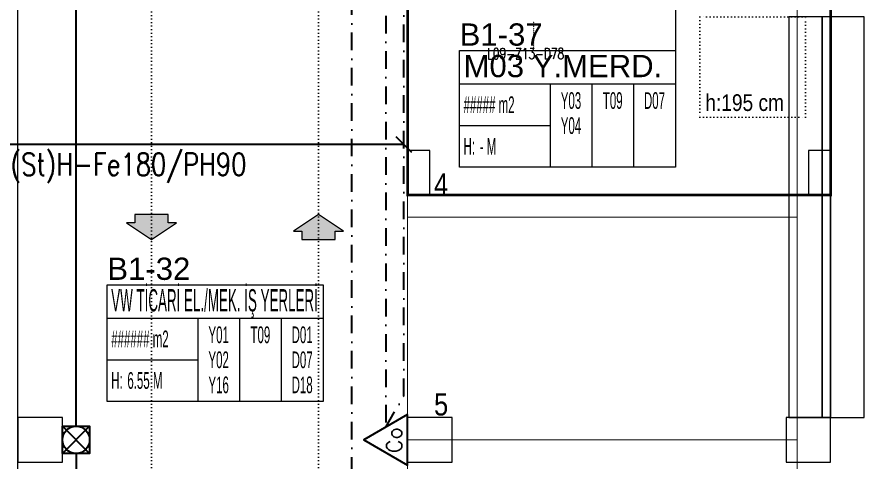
# Model space of a CAD drawing. Header units: metres. Extents: x -19121 to 152404, y -12107 to 29421.
# Drawn here: x 61358 to 62880, y 1600 to 2400 of the extents above; entities that cross this region are included whole.
import ezdxf
from ezdxf.enums import TextEntityAlignment as Align

# ---------------------------------------------------------------- set-up
doc = ezdxf.new("R2010")
doc.units = ezdxf.units.M
doc.header["$LTSCALE"] = 50
doc.header["$MEASUREMENT"] = 0
for name, pattern in [('DASHDOT', [25.4, 12.7, -6.35, 0, -6.35]), ('DOT2', [0.125, 0, -0.125]), ('HIDDEN', [0.375, 0.25, -0.125])]:
    doc.linetypes.add(name, pattern=pattern)
doc.layers.get('0').update_dxf_attribs({"color": 9, "lineweight": 9})
for name, color, linetype, lineweight in [('00', 9, 'Continuous', 9), ('01', 9, 'Continuous', 9), ('05', 9, 'Continuous', 9), ('06D', 9, 'Continuous', 9), ('20', 9, 'DOT2', 9), ('21', 9, 'Continuous', 9), ('21_mahal200', 9, 'Continuous', 9), ('E-DEDEKTÖR NUMARALARI', 20, 'Continuous', 30), ('E-DUVAR TİPİ FLAŞÖR', 7, 'Continuous', 30), ('E-KABLO', 7, 'Continuous', 30), ('E-KARBONMONOKSİT DEDEKTÖRÜ', 7, 'Continuous', 30), ('E-YAZI', 7, 'Continuous', 30)]:
    doc.layers.add(name, color=color, linetype=linetype, lineweight=lineweight)
doc.styles.add('Arial', font='arial.ttf', dxfattribs={"height": 2.5})
doc.styles.add('E-YAZI', font='txttw.shx', dxfattribs={"height": 200})
doc.styles.add('MuuM_TEXT-STANDART', font='ARIALN.TTF')
doc.dimstyles.new('MuuM_DIM200', dxfattribs={"dimscale": 20, "dimtxt": 2, "dimasz": 1, "dimexe": 1, "dimexo": 1, "dimgap": 1, "dimtad": 1, "dimdec": 1, "dimrnd": 0.5, "dimdsep": 46, "dimtxsty": 'MuuM_TEXT-STANDART', "dimblk": 'ARCHTICK', "dimcen": 0, "dimdle": 0.15, "dimclrd": 256, "dimclre": 256, "dimclrt": 256, "dimadec": 0, "dimazin": 0, "dimtfac": 5, "dimtdec": 1, "dimtix": 1, "dimtmove": 2, "dimatfit": 3, "dimldrblk": 'DOT', "dimfxl": 3, "dimfxlon": 1, "dimtolj": 1, "dimlwd": -1, "dimlwe": -1, "dimarcsym": 0})

# ---------------------------------------------------------------- blocks, each defined once
blk = doc.blocks.new('p-dilatasyon yeri')
at = {"layer": '06D'}
blk.add_lwpolyline([(5360, 80), (5360, 6452.7)], dxfattribs=at)
blk = doc.blocks.new('100_DUVAR TİPİ FLAŞÖR 085')
at = {"layer": 'E-DUVAR TİPİ FLAŞÖR', "color": 4}
blk.add_line((-1.224, 2.448), (1.224, 0), dxfattribs=at)
blk.add_lwpolyline([(-1.224, 0), (-1.224, 2.448), (1.224, 2.448), (1.224, 0)], close=True, dxfattribs=at)
blk.add_lwpolyline([(1.224, 2.448), (-1.224, 0)], dxfattribs=at)
blk.add_circle((0, 1.224), 1.224, dxfattribs=at)
blk = doc.blocks.new('100_KARBONMONOKSİT DEDEKTÖRÜ 085')
at = {"layer": 'E-KARBONMONOKSİT DEDEKTÖRÜ', "color": 4}
blk.add_lwpolyline([(2.264, 0), (0, 3.922), (-2.264, 0)], close=True, dxfattribs=at)
at = {"layer": 'E-KARBONMONOKSİT DEDEKTÖRÜ', "color": 3, "style": 'E-YAZI'}
blk.add_text('Co', height=1.36, dxfattribs=at).set_placement((-0.022, 1.201), align=Align.MIDDLE)
blk = doc.blocks.new('p-kolon_80x80')
blk.add_lwpolyline([(-40, -40), (40, -40), (40, 40), (-40, 40)], close=True)
blk = doc.blocks.new('1.bod.mimari.elk')
at = {"layer": '01'}
for points in [[(6060, -6550), (6100, -6550), (6100, -6470), (6060, -6470), (6060, -6550)], [(6780, -6550), (6820, -6550), (6820, -6470), (6780, -6470), (6780, -6550)]]:
    blk.add_lwpolyline(points, dxfattribs=at)
for p in [(5400, -6990), (6100, -6990), (6780, -6990)]:
    blk.add_blockref('p-kolon_80x80', p, dxfattribs=at)
blk = doc.blocks.new('p-işyeri')
at = {"color": 0, "const_width": 2}
blk.add_lwpolyline([(200, 0), (200, 700), (-200, 700), (-200, 0)], close=True, dxfattribs=at)
blk = doc.blocks.new('p-birim')
blk.add_lwpolyline([(0, 0), (1, 0), (1, 1), (0, 1)], close=True)
blk = doc.blocks.new('0_arrow1')
blk.add_hatch(color=254).paths.add_polyline_path([(0, 0), (-22.5, -15), (-15, -15), (-15, -22.5), (15, -22.5), (15, -15), (22.5, -15)])
at = {"linetype": 'ByBlock', "lineweight": -2}
blk.add_lwpolyline([(15, -22.5), (-15, -22.5), (-15, -15), (-22.5, -15), (0, 0), (22.5, -15), (15, -15)], close=True, dxfattribs=at)
blk.add_point((0, 0))
blk = doc.blocks.new('_ArchTick')
at = {"color": 0, "linetype": 'ByBlock', "const_width": 0.15}
blk.add_lwpolyline([(-0.5, -0.5), (0.5, 0.5)], dxfattribs=at)
blk = doc.blocks.new('_Dot')
at = {"color": 0, "linetype": 'ByBlock', "lineweight": -2}
blk.add_line((-0.5, 0), (-1, 0), dxfattribs=at)
at = {"color": 0, "linetype": 'ByBlock', "const_width": 0.5}
blk.add_lwpolyline([(-0.25, 0, 1), (0.25, 0, 1)], format="xyb", close=True, dxfattribs=at)
blk = doc.blocks.new('0_roomno2')
blk.add_lwpolyline([(19.375, -10.5), (0, -10.5), (0, 0), (19.375, 0)], close=True)
for points in [[(0, -3), (19.375, -3)], [(8.125, -3), (8.125, -10.5)], [(11.875, -3), (11.875, -10.5)], [(15.625, -3), (15.625, -10.5)], [(0, -6.75), (8.125, -6.75)]]:
    blk.add_lwpolyline(points)
at = {"style": 'MuuM_TEXT-STANDART', "width": 0.6}
blk.add_text('H:', height=1.5, dxfattribs=at).set_placement((0.35, -8.608), align=Align.MIDDLE_LEFT)
at = {"style": 'Arial'}
blk.add_attdef('ODANO', (0, 1.17), '', height=2, dxfattribs=at)
blk.add_attdef('MEKANADI', text='', height=2, dxfattribs=at).set_placement((0.35, -3), align=Align.BOTTOM_LEFT)
at = {"style": 'MuuM_TEXT-STANDART', "width": 0.6}
for tag, p in [('YER01', (10, -4.5)), ('TAVAN01', (13.75, -4.5)), ('DUVAR01', (17.5, -4.5)), ('YER02', (10, -6.75)), ('TAVAN02', (13.75, -6.75)), ('DUVAR02', (17.5, -6.75)), ('YER03', (10, -9)), ('TAVAN03', (13.75, -9)), ('DUVAR03', (17.5, -9))]:
    blk.add_attdef(tag, text='', height=1.5, dxfattribs=at).set_placement(p, align=Align.MIDDLE_CENTER)
for tag, p in [('M2', (0.35, -4.875)), ('TEMIZTAVANYUKSEKLIGI', (1.8, -8.608))]:
    blk.add_attdef(tag, text='', height=1.5, dxfattribs=at).set_placement(p, align=Align.MIDDLE_LEFT)
blk = doc.blocks.new('1.bod.mimari1.elk')
at = {"layer": '00'}
blk.add_lwpolyline([(6820, -6950), (6820, -6230), (6805, -6230), (6805, -6950)], close=True, dxfattribs=at)
at = {"layer": '06D', "linetype": 'DOT2'}
for points in [[(5600, -2652.1), (5600, -7740, 0.4142136), (6200, -8340)], [(5900, -2652.1), (5900, -7740, 0.4142136), (6200, -8040)]]:
    blk.add_lwpolyline(points, format="xyb", dxfattribs=at)
at = {"layer": '20', "ltscale": 2, "const_width": 5}
blk.add_lwpolyline([(6820, -6550), (6060, -6550), (6060, -4550), (6820, -4550)], close=True, dxfattribs=at)
at = {"layer": '20'}
blk.add_lwpolyline([(6585, -6410), (6775, -6410), (6775, -6230), (6585, -6230)], close=True, dxfattribs=at)
blk.add_blockref('p-dilatasyon yeri', (0, -8630))
at = {"layer": '05', "xscale": 60, "yscale": 720, "rotation": 180}
blk.add_blockref('p-birim', (6805, -6230), dxfattribs=at)
at = {"layer": '05', "xscale": 60.00000000000003, "yscale": 720}
blk.add_blockref('p-birim', (6820, -6950), dxfattribs=at)
at = {"layer": '06D', "color": 89, "linetype": 'HIDDEN', "true_color": 0x2e4d23, "rotation": 90}
for p in [(6760, -6390), (6760, -6790), (6760, -7190)]:
    blk.add_blockref('p-işyeri', p, dxfattribs=at)
at = {"layer": '06D', "xscale": -2, "yscale": 2, "zscale": 2, "rotation": 180}
blk.add_blockref('0_arrow1', (5600, -6630), dxfattribs=at)
at = {"layer": '06D', "xscale": -2, "yscale": 2, "zscale": 2}
blk.add_blockref('0_arrow1', (5900, -6585), dxfattribs=at)
at = {"layer": '21_mahal200'}
ref = blk.add_blockref('0_roomno2', (6153.51, -6290.28), dxfattribs=dict(at, xscale=20, yscale=20, zscale=20))
ref.add_attrib('ODANO', 'B1-37', (6153.51, -6281.64), dxfattribs={"layer": '0', "height": 40, "style": 'Arial'})
ref.add_attrib('MEKANADI', 'M03 Y.MERD.', dxfattribs={"layer": '0', "height": 40, "style": 'Arial'}).set_placement((6160.51, -6350.28), align=Align.BOTTOM_LEFT)
ref.add_attrib('M2', '##### m2', dxfattribs={"layer": '0', "height": 30, "style": 'MuuM_TEXT-STANDART', "width": 0.6}).set_placement((6160.51, -6387.78), align=Align.MIDDLE_LEFT)
ref.add_attrib('TEMIZTAVANYUKSEKLIGI', '- M', dxfattribs={"layer": '0', "height": 30, "style": 'MuuM_TEXT-STANDART', "width": 0.6}).set_placement((6189.51, -6462.44), align=Align.MIDDLE_LEFT)
ref.add_attrib('YER01', 'Y03', dxfattribs={"layer": '0', "height": 30, "style": 'MuuM_TEXT-STANDART', "width": 0.6}).set_placement((6353.51, -6380.28), align=Align.MIDDLE_CENTER)
ref.add_attrib('TAVAN01', 'T09', dxfattribs={"layer": '0', "height": 30, "style": 'MuuM_TEXT-STANDART', "width": 0.6}).set_placement((6428.51, -6380.28), align=Align.MIDDLE_CENTER)
ref.add_attrib('DUVAR01', 'D07', dxfattribs={"layer": '0', "height": 30, "style": 'MuuM_TEXT-STANDART', "width": 0.6}).set_placement((6503.51, -6380.28), align=Align.MIDDLE_CENTER)
ref.add_attrib('YER02', 'Y04', dxfattribs={"layer": '0', "height": 30, "style": 'MuuM_TEXT-STANDART', "width": 0.6}).set_placement((6353.51, -6425.28), align=Align.MIDDLE_CENTER)
ref = blk.add_blockref('0_roomno2', (5520.6, -6711.22), dxfattribs=dict(at, xscale=20, yscale=20, zscale=20))
ref.add_attrib('ODANO', 'B1-32', (5520.6, -6702.58), dxfattribs={"layer": '0', "height": 40, "style": 'Arial'})
ref.add_attrib('MEKANADI', 'VW TİCARİ EL./MEK. İŞ YERLERİ', dxfattribs={"layer": '0', "height": 40, "style": 'Arial', "width": 0.43}).set_placement((5527.6, -6771.22), align=Align.BOTTOM_LEFT)
ref.add_attrib('M2', '###### m2', dxfattribs={"layer": '0', "height": 30, "style": 'MuuM_TEXT-STANDART', "width": 0.6}).set_placement((5527.6, -6808.72), align=Align.MIDDLE_LEFT)
ref.add_attrib('TEMIZTAVANYUKSEKLIGI', '6.55 M', dxfattribs={"layer": '0', "height": 30, "style": 'MuuM_TEXT-STANDART', "width": 0.6}).set_placement((5556.6, -6883.38), align=Align.MIDDLE_LEFT)
ref.add_attrib('YER01', 'Y01', dxfattribs={"layer": '0', "height": 30, "style": 'MuuM_TEXT-STANDART', "width": 0.6}).set_placement((5720.6, -6801.22), align=Align.MIDDLE_CENTER)
ref.add_attrib('TAVAN01', 'T09', dxfattribs={"layer": '0', "height": 30, "style": 'MuuM_TEXT-STANDART', "width": 0.6}).set_placement((5795.6, -6801.22), align=Align.MIDDLE_CENTER)
ref.add_attrib('DUVAR01', 'D01', dxfattribs={"layer": '0', "height": 30, "style": 'MuuM_TEXT-STANDART', "width": 0.6}).set_placement((5870.6, -6801.22), align=Align.MIDDLE_CENTER)
ref.add_attrib('YER02', 'Y02', dxfattribs={"layer": '0', "height": 30, "style": 'MuuM_TEXT-STANDART', "width": 0.6}).set_placement((5720.6, -6846.22), align=Align.MIDDLE_CENTER)
ref.add_attrib('DUVAR02', 'D07', dxfattribs={"layer": '0', "height": 30, "style": 'MuuM_TEXT-STANDART', "width": 0.6}).set_placement((5870.6, -6846.22), align=Align.MIDDLE_CENTER)
ref.add_attrib('YER03', 'Y16', dxfattribs={"layer": '0', "height": 30, "style": 'MuuM_TEXT-STANDART', "width": 0.6}).set_placement((5720.6, -6891.22), align=Align.MIDDLE_CENTER)
ref.add_attrib('DUVAR03', 'D18', dxfattribs={"layer": '0', "height": 30, "style": 'MuuM_TEXT-STANDART', "width": 0.6}).set_placement((5870.6, -6891.22), align=Align.MIDDLE_CENTER)
at = {"layer": '21', "style": 'MuuM_TEXT-STANDART'}
blk.add_text('h:195 cm', height=30, dxfattribs=at).set_placement((6594.84, -6399.01))
for s, p in [('4', (6107.52, -6563.02)), ('5', (6107.52, -6958.33))]:
    blk.add_text(s, height=40, dxfattribs=at).set_placement(p, align=Align.BOTTOM_LEFT)
at = {"layer": '21_mahal200'}
blk.add_leader([(6541.01, -6085.03), (6541.01, -6290.28)], dimstyle='MuuM_DIM200', override={"dimasz": 1, "dimfxl": 10}, dxfattribs=at)

msp = doc.modelspace()

# ---------------------------------------------------------------- linework, layer by layer
at = {"layer": 'E-KABLO', "color": 5, "linetype": 'Continuous', "ltscale": 0.05}
for p, q in [((61464.4, 1664.35), (61464.4, 3215.39)), ((61464.4, 1615.39), (61464.4, 723.74))]:
    msp.add_line(p, q, dxfattribs=at)
at = {"layer": 'E-KABLO', "color": 3, "linetype": 'DASHDOT', "ltscale": 0.05}
for p, q in [((62020.78, 2656.62), (62020.78, 1662.59)), ((62053.1, 1718.58), (62053.1, 2623.78)), ((62020.78, 1662.59), (62053.1, 1718.58))]:
    msp.add_line(p, q, dxfattribs=at)
at = {"layer": 'E-KABLO', "color": 6, "linetype": 'DASHDOT', "ltscale": 0.05}
msp.add_line((61960.14, 495.87), (61960.14, 2538.31), dxfattribs=at)
at = {"layer": 'E-KABLO'}
msp.add_line((62038.96, 2185.32), (62067.25, 2157.04), dxfattribs=at)
msp.add_lwpolyline([(61066.67, 2171.18), (62053.1, 2171.18), (62053.1, 2171.18)], dxfattribs=at)

# ---------------------------------------------------------------- block references
at = {"layer": '06D'}
for name in ['1.bod.mimari.elk', '1.bod.mimari1.elk']:
    msp.add_blockref(name, (56000, 8630), dxfattribs=at)
at = {"layer": 'E-DUVAR TİPİ FLAŞÖR', "xscale": 20, "yscale": 20, "zscale": 20}
msp.add_blockref('100_DUVAR TİPİ FLAŞÖR 085', (61464.4, 1615.39), dxfattribs=at)
at = {"layer": 'E-KABLO', "color": 5, "linetype": 'Continuous', "ltscale": 0.05}
msp.add_blockref('p-dilatasyon yeri', (56000, 0), dxfattribs=at)
at = {"layer": 'E-KARBONMONOKSİT DEDEKTÖRÜ', "color": 4, "xscale": 20, "yscale": 20, "zscale": 20, "rotation": 90}
msp.add_blockref('100_KARBONMONOKSİT DEDEKTÖRÜ 085', (62060, 1639.95), dxfattribs=at)

# ---------------------------------------------------------------- texts
at = {"layer": 'E-DEDEKTÖR NUMARALARI', "style": 'E-YAZI', "width": 0.7}
msp.add_text('L09-Z13-D78', height=20, dxfattribs=at).set_placement((62203.17, 2324.11))
at = {"layer": 'E-KABLO', "color": 4, "style": 'E-YAZI', "width": 0.7}
msp.add_text('.............', height=10, rotation=270, dxfattribs=at).set_placement((62286.08, 2391.7))
at = {"layer": 'E-YAZI', "color": 3, "style": 'E-YAZI', "width": 0.8}
msp.add_text('2x2x1.5 J-H(St)H-Fe180/PH90', height=40, dxfattribs=at).set_placement((61066.96, 2115))

doc.saveas('drawing.dxf')
